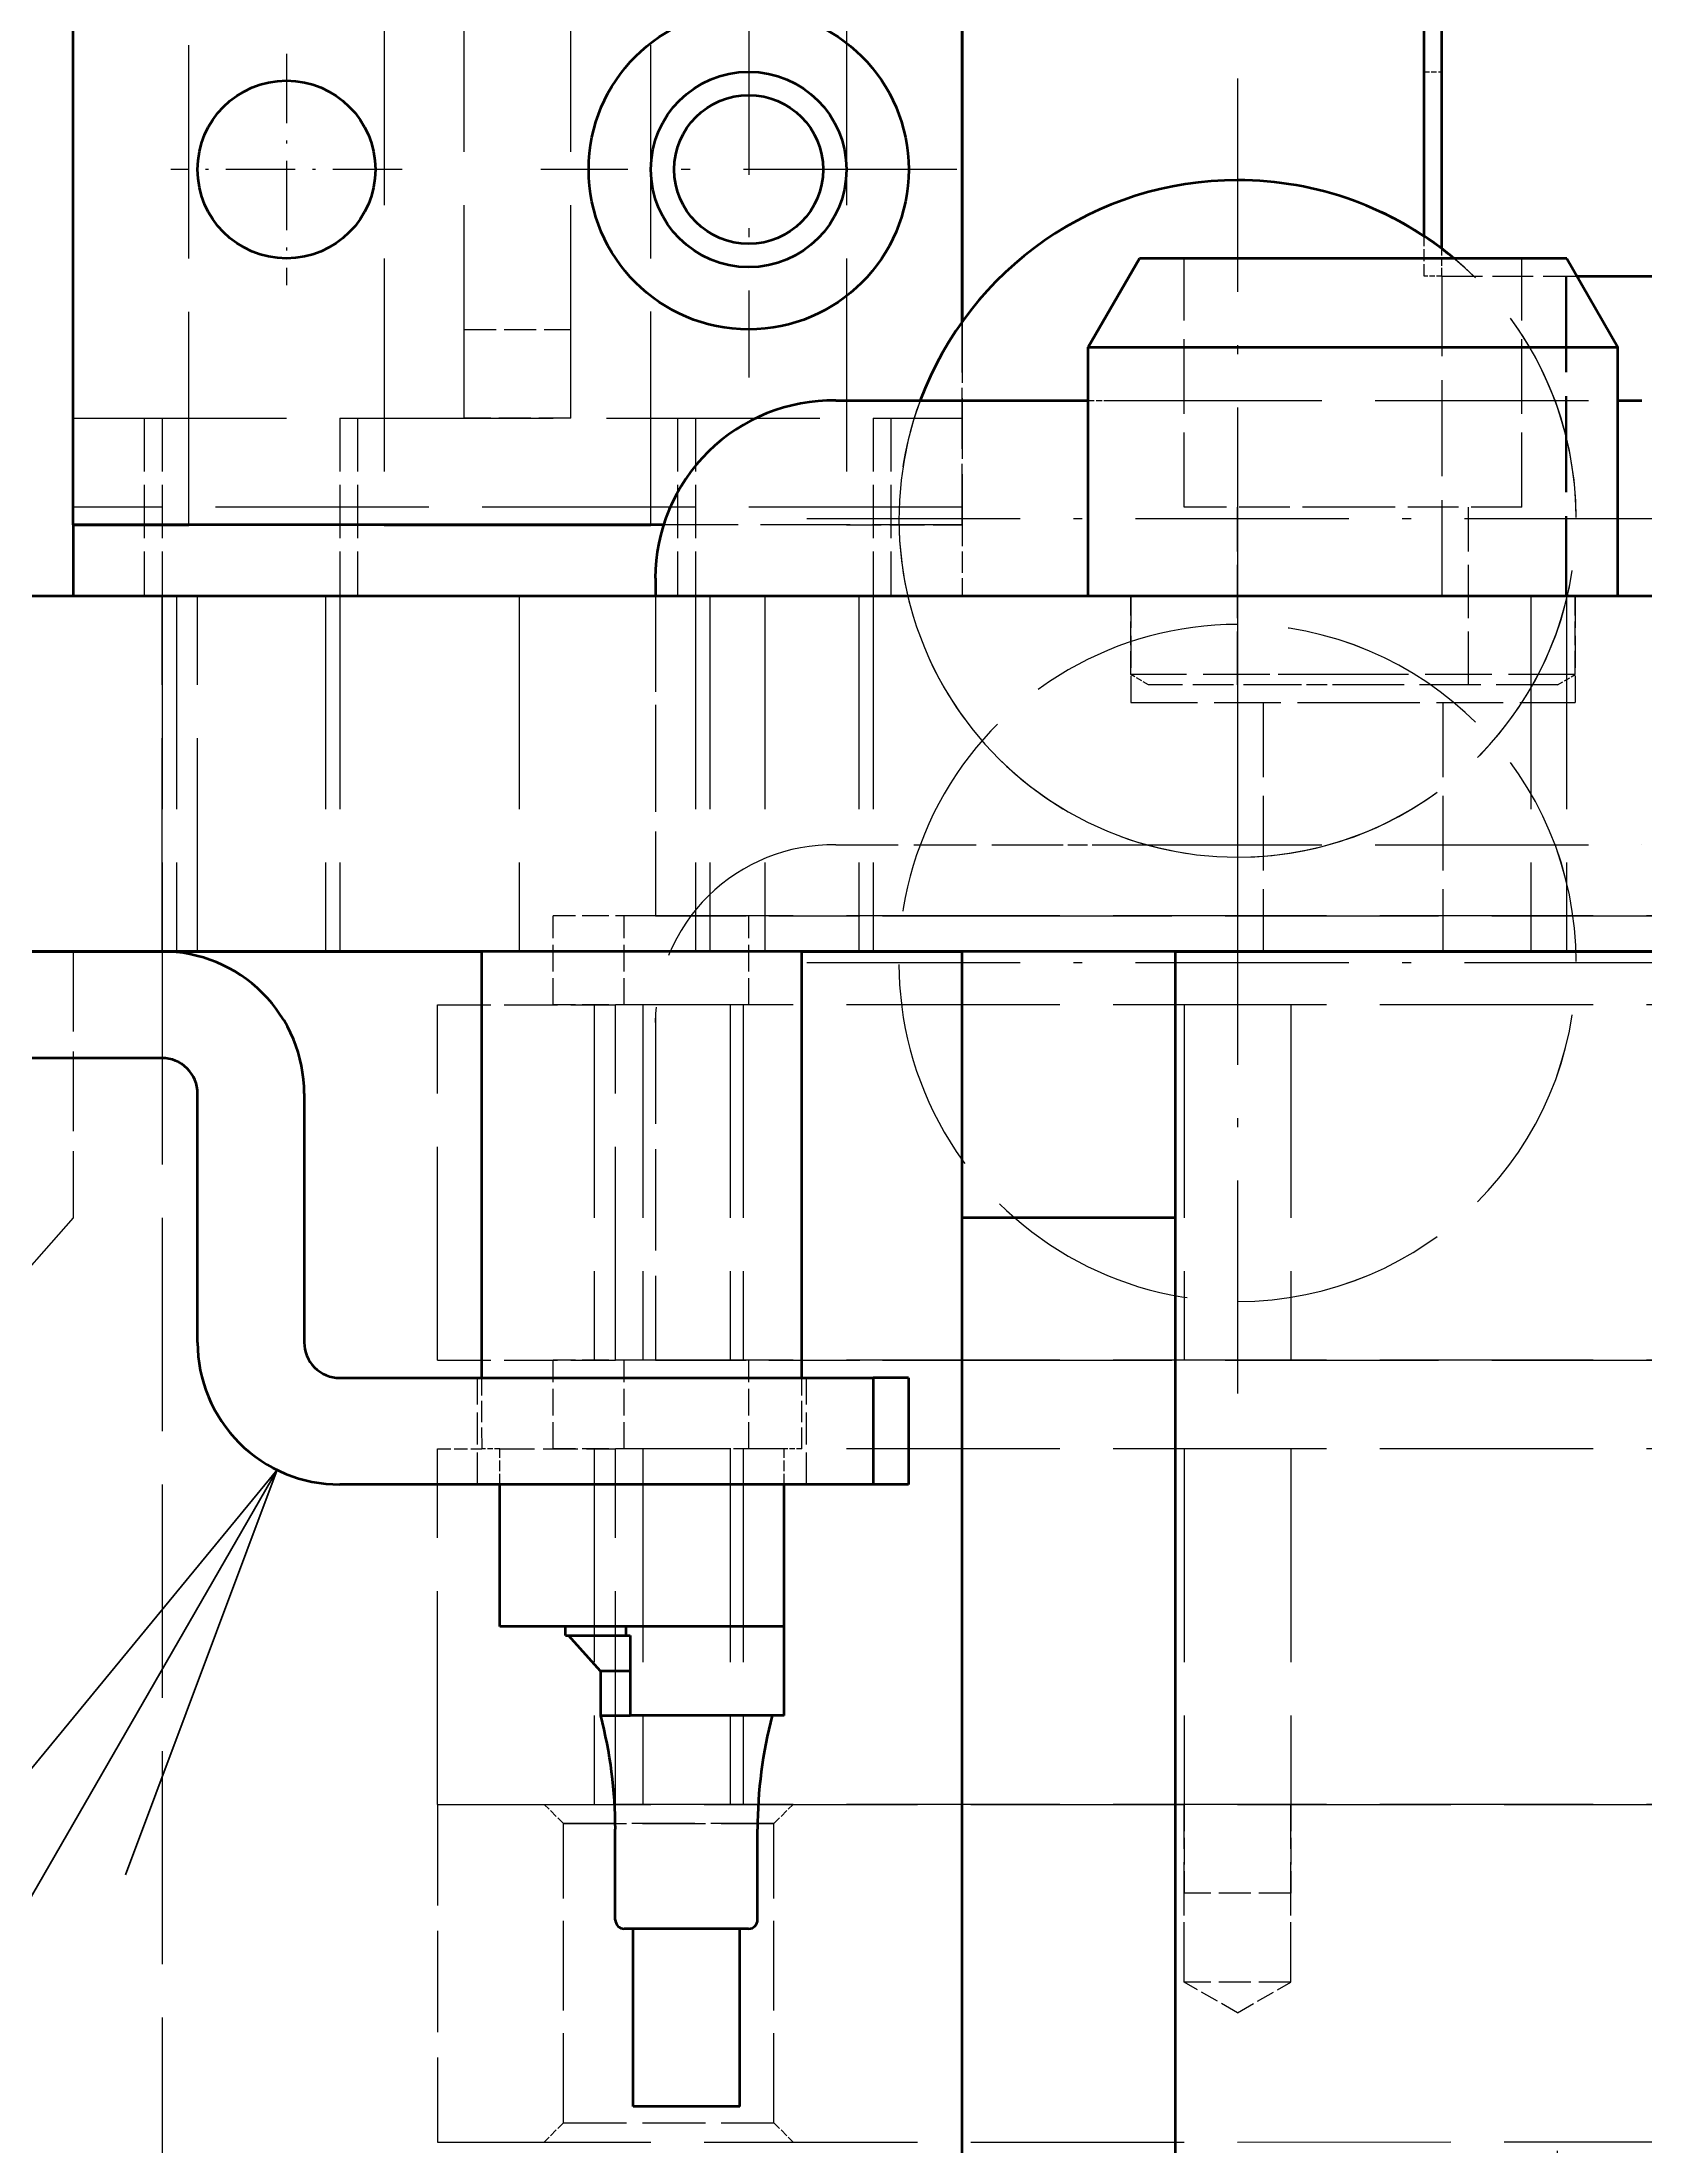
# Model space of a CAD drawing. Extents: x 0 to 18500, y -51 to 3802.
# Drawn here: x 1273.9 to 1363.9, y 1388.3 to 1506.5 of the extents above; entities that cross this region are included whole.
import ezdxf

# ---------------------------------------------------------------- set-up
doc = ezdxf.new("R2010")
doc.units = 0
doc.header["$MEASUREMENT"] = 0
for name, pattern in [('CENTER-HOKUTO', [23, 20, -1, 1, -1]), ('DASHDOT', [18.5, 12, -3, 0.5, -3]), ('DASHED', [15, 12, -3]), ('HIDDEN-HOKUTO', [3.8, 2.5, -1.3])]:
    doc.linetypes.add(name, pattern=pattern)
doc.layers.get('0').update_dxf_attribs({"linetype": 'CONTINUOUS'})
doc.layers.get('DEFPOINTS').update_dxf_attribs({"linetype": 'CONTINUOUS'})
for name, color, linetype in [('AM_7', 2, 'CENTER-HOKUTO'), ('AM_HID', 1, 'HIDDEN-HOKUTO'), ('WORD_DIM', 253, 'CONTINUOUS')]:
    doc.layers.add(name, color=color, linetype=linetype)
doc.styles.get("Standard").update_dxf_attribs({"font": 'romans.shx', "bigfont": 'bigfont.shx'})
doc.dimstyles.new('1-8', dxfattribs={"dimscale": 8, "dimtxt": 3.5, "dimasz": 3, "dimexe": 1, "dimexo": 0, "dimgap": 1, "dimtad": 3, "dimdsep": 46, "dimtxsty": 'Standard', "dimblk1": 'OPEN', "dimblk2": 'OPEN', "dimsah": 1, "dimcen": 0, "dimclrd": 256, "dimclre": 256, "dimclrt": 3, "dimadec": 0, "dimazin": 0, "dimtfac": 1, "dimtmove": 0, "dimatfit": 3, "dimldrblk": 'OPEN', "dimfxl": 0, "dimtolj": 1, "dimtzin": 0, "dimarcsym": 0})

# ---------------------------------------------------------------- blocks, each defined once
blk = doc.blocks.new('aa1')
for p, q in [((-0.4, 0.0667), (0, 0)), ((0, 0), (-1, 0)), ((-0.4, -0.0667), (0, 0))]:
    blk.add_line(p, q)
blk = doc.blocks.new('aa2')
blk.add_circle((0, 0), 1)
blk = doc.blocks.new('*D1571')
at = {"layer": 'DEFPOINTS', "color": 0, "linetype": 'Continuous'}
for p in [(1287.11, 1426.12), (984.96, 902.77), (984.96, 902.77)]:
    blk.add_point(p, dxfattribs=at)
at = {"layer": 'WORD_DIM', "linetype": 'Continuous', "lineweight": -2}
blk.add_line((1257.11, 1374.16), (1014.96, 954.74), dxfattribs=at)
at = {"layer": 'WORD_DIM', "linetype": 'Continuous', "lineweight": -2, "xscale": 60, "yscale": 60, "zscale": 60}
for name, p, rotation in [('aa1', (1287.11, 1426.12), 59.99999999999994), ('aa2', (984.96, 902.77), 240)]:
    blk.add_blockref(name, p, dxfattribs=dict(at, rotation=rotation))
at = {"layer": 'WORD_DIM', "color": 3, "linetype": 'Continuous', "insert": (1136.03, 1164.45), "char_height": 0.000008, "attachment_point": 5, "rotation": 60}
blk.add_mtext('\\A1;604.3', dxfattribs=at)
blk = doc.blocks.new('_OPEN')
at = {"color": 0}
for p, q in [((-1, 0.1667), (0, 0)), ((-1, -0.1667), (0, 0)), ((0, 0), (-1, 0))]:
    blk.add_line(p, q, dxfattribs=at)

msp = doc.modelspace()

# ---------------------------------------------------------------- linework, layer by layer
at = {"color": 7, "lineweight": 35}
for p, q in [((1351.62439, 1495.54882), (1351.62378, 1569.30321)), ((1352.62439, 1494.84105), (1352.62378, 1569.30321)), ((1352.62439, 1494.84105), (1352.62378, 1565.30321)), ((1325.62464, 1539.30358), (1325.625, 1490.72862)), ((1275.625, 1479.30321), (1275.62451, 1537.30321)), ((1325.625, 1490.73021), (1325.62451, 1537.30358)), ((1360.21472, 1493.30333), (1412.62537, 1493.3037)), ((1360.21472, 1493.30333), (1412.62439, 1493.3037)), ((1308.83545, 1479.30345), (1275.625, 1479.30321)), ((1205.62403, 1475.30321), (1420.62403, 1475.3037)), ((1420.62403, 1455.3037), (1195.62403, 1455.30315)), ((1260.62415, 1455.30333), (1280.62415, 1455.30333)), ((1298.62415, 1431.30345), (1298.62415, 1455.30345)), ((1316.62415, 1431.30345), (1316.62415, 1455.30345)), ((1337.62403, 1455.30345), (1401.62415, 1455.3037)), ((1280.62415, 1449.30333), (1260.62415, 1449.30333)), ((1325.62415, 1440.30345), (1325.62451, 1335.30345)), ((1337.62415, 1440.30351), (1337.62451, 1335.30345)), ((1290.62415, 1431.30339), (1320.62415, 1431.30345)), ((1320.62415, 1425.30345), (1290.62415, 1425.30339))]:
    msp.add_line(p, q, dxfattribs=at)
at = {"color": 7, "lineweight": 35, "ltscale": 0.144337}
msp.add_line((1335.61084, 1494.30345), (1332.72412, 1489.30345), dxfattribs=at)
at = {"color": 7, "lineweight": 35, "ltscale": 0.173761}
msp.add_line((1342.56128, 1494.30351), (1335.61084, 1494.30345), dxfattribs=at)
at = {"color": 7, "lineweight": 35, "ltscale": 0.126572}
msp.add_line((1347.62415, 1494.30351), (1342.56128, 1494.30351), dxfattribs=at)
at = {"color": 7, "lineweight": 35, "ltscale": 0.30033}
msp.add_line((1359.63733, 1494.30358), (1347.62415, 1494.30351), dxfattribs=at)
at = {"color": 7, "lineweight": 35, "ltscale": 0.144339}
msp.add_line((1359.63733, 1494.30358), (1362.52417, 1489.30358), dxfattribs=at)
at = {"color": 7, "lineweight": 35, "ltscale": 0.215512}
msp.add_line((1332.72412, 1489.30345), (1341.34461, 1489.30351), dxfattribs=at)
at = {"color": 7, "lineweight": 35, "ltscale": 0.35}
for p, q in [((1332.72412, 1475.30345), (1332.72412, 1489.30345)), ((1362.52417, 1475.30358), (1362.52417, 1489.30358)), ((1282.62415, 1433.30333), (1282.62415, 1447.30333)), ((1288.62415, 1447.30339), (1288.62415, 1433.30339))]:
    msp.add_line(p, q, dxfattribs=at)
at = {"color": 7, "lineweight": 35, "ltscale": 0.156989}
msp.add_line((1341.34461, 1489.30351), (1347.62415, 1489.30351), dxfattribs=at)
at = {"color": 7, "lineweight": 35, "ltscale": 0.372501}
msp.add_line((1347.62415, 1489.30351), (1362.52417, 1489.30358), dxfattribs=at)
at = {"color": 7, "lineweight": 35, "ltscale": 0.292343}
msp.add_line((1318.52368, 1486.30345), (1330.21741, 1486.30345), dxfattribs=at)
at = {"color": 7, "lineweight": 35, "ltscale": 0.062668}
msp.add_line((1330.21741, 1486.30345), (1332.72412, 1486.30345), dxfattribs=at)
at = {"color": 7, "lineweight": 35, "ltscale": 0.033734}
msp.add_line((1362.52417, 1486.30358), (1363.87354, 1486.30358), dxfattribs=at)
at = {"color": 7, "lineweight": 35, "ltscale": 0.1}
msp.add_line((1275.62513, 1479.30321), (1275.62513, 1475.30321), dxfattribs=at)
at = {"color": 7, "lineweight": 35, "ltscale": 0.1625}
msp.add_line((1275.62513, 1479.30321), (1282.12513, 1479.30321), dxfattribs=at)
at = {"color": 7, "lineweight": 35, "ltscale": 0.375}
for p, q in [((1293.12513, 1479.30333), (1308.12513, 1479.30345)), ((1325.62415, 1455.30345), (1325.62415, 1440.30345)), ((1337.62415, 1455.30351), (1337.62415, 1440.30351))]:
    msp.add_line(p, q, dxfattribs=at)
at = {"color": 7, "lineweight": 35, "ltscale": 0.024995}
msp.add_line((1308.37439, 1476.30339), (1308.37439, 1475.30358), dxfattribs=at)
at = {"color": 7, "lineweight": 35, "ltscale": 0.449017}
msp.add_line((1280.66346, 1455.30333), (1298.62415, 1455.30339), dxfattribs=at)
at = {"color": 7, "lineweight": 35, "ltscale": 0.45}
msp.add_line((1316.62415, 1455.30345), (1298.62415, 1455.30345), dxfattribs=at)
at = {"color": 7, "lineweight": 35, "ltscale": 0.224997}
msp.add_line((1316.62415, 1455.30345), (1325.62403, 1455.30345), dxfattribs=at)
at = {"color": 7, "lineweight": 35, "ltscale": 0.3}
for p, q in [((1337.62415, 1455.30351), (1325.62415, 1455.30345)), ((1337.62415, 1440.30351), (1325.62415, 1440.30345))]:
    msp.add_line(p, q, dxfattribs=at)
at = {"color": 7, "lineweight": 35, "ltscale": 0.05}
for p, q in [((1322.62415, 1431.30345), (1320.62415, 1431.30345)), ((1322.62415, 1425.30345), (1320.62415, 1425.30345))]:
    msp.add_line(p, q, dxfattribs=at)
at = {"color": 7, "lineweight": 35, "ltscale": 0.15}
for p, q in [((1320.62415, 1431.30345), (1320.62415, 1425.30345)), ((1322.62415, 1431.30345), (1322.62415, 1425.30345)), ((1313.12427, 1390.30345), (1307.12427, 1390.30345))]:
    msp.add_line(p, q, dxfattribs=at)
at = {"color": 7, "lineweight": 35, "ltscale": 0.2}
for p, q in [((1299.62427, 1417.30345), (1299.62427, 1425.30345)), ((1315.62427, 1417.30345), (1315.62427, 1425.30345))]:
    msp.add_line(p, q, dxfattribs=at)
at = {"color": 7, "lineweight": 35, "ltscale": 0.4}
msp.add_line((1315.62427, 1417.30345), (1299.62427, 1417.30345), dxfattribs=at)
at = {"color": 7, "lineweight": 35, "ltscale": 0.0125}
for p, q in [((1303.32422, 1416.80345), (1303.32422, 1417.30345)), ((1306.74085, 1416.80345), (1306.74085, 1417.30345))]:
    msp.add_line(p, q, dxfattribs=at)
at = {"color": 7, "lineweight": 35, "ltscale": 0.125}
msp.add_line((1315.62427, 1412.30345), (1315.62427, 1417.30345), dxfattribs=at)
at = {"color": 7, "lineweight": 35, "ltscale": 0.085416}
msp.add_line((1303.32422, 1416.80345), (1306.74085, 1416.80345), dxfattribs=at)
at = {"color": 7, "lineweight": 35, "ltscale": 0.067267}
msp.add_line((1305.2992, 1414.80345), (1303.49927, 1416.80345), dxfattribs=at)
at = {"color": 7, "lineweight": 35, "ltscale": 0.005334}
msp.add_line((1306.74085, 1416.80345), (1306.95423, 1416.80345), dxfattribs=at)
at = {"color": 7, "lineweight": 35, "ltscale": 0.1125}
msp.add_line((1306.95423, 1416.80345), (1306.95423, 1412.30345), dxfattribs=at)
at = {"color": 7, "lineweight": 35, "ltscale": 0.0625}
msp.add_line((1305.2992, 1414.80345), (1305.2992, 1412.30345), dxfattribs=at)
at = {"color": 7, "lineweight": 35, "ltscale": 0.041376}
for p, q in [((1306.95423, 1414.80345), (1305.2992, 1414.80345)), ((1305.2992, 1412.30345), (1306.95423, 1412.30345))]:
    msp.add_line(p, q, dxfattribs=at)
at = {"color": 7, "lineweight": 35, "ltscale": 0.216751}
msp.add_line((1315.62427, 1412.30345), (1306.95423, 1412.30345), dxfattribs=at)
at = {"color": 7, "lineweight": 35, "ltscale": 0.127499}
for p, q in [((1306.12427, 1400.80345), (1306.12427, 1405.90343)), ((1314.12427, 1400.80345), (1314.12427, 1405.90343))]:
    msp.add_line(p, q, dxfattribs=at)
at = {"color": 7, "lineweight": 35, "ltscale": 0.175}
msp.add_line((1313.62427, 1400.30345), (1306.62427, 1400.30345), dxfattribs=at)
at = {"color": 7, "lineweight": 35, "ltscale": 0.25}
for p, q in [((1307.12427, 1390.30345), (1307.12427, 1400.30345)), ((1313.12427, 1390.30345), (1313.12427, 1400.30345))]:
    msp.add_line(p, q, dxfattribs=at)
at = {"color": 7, "lineweight": 35}
for centre, radius in [((1313.62488, 1499.30351), 9), ((1313.62488, 1499.30351), 5.5), ((1287.62488, 1499.30333), 5), ((1313.62488, 1499.30351), 4.188)]:
    msp.add_circle(centre, radius, dxfattribs=at)
for centre, radius, start, end in [((1341.12427, 1479.65343), 19.04994, 89.9998932, 159.5687235), ((1341.12403, 1479.65257), 19.05094, 50.2681671, 89.9991692), ((1341.12415, 1479.65209), 19.05145, 50.2682901, 64.8291981), ((1318.37561, 1476.30254), 10.00149, 89.1520687, 179.9949917), ((1280.62415, 1447.30333), 8, 0.0001446, 90.0001459), ((1280.62415, 1447.30333), 2, 0.0001446, 90.0001459), ((1290.62415, 1433.30339), 8, 180.0001453, 270.0001478), ((1290.62415, 1433.30339), 2, 180.0001453, 270.0001478), ((1280.88758, 1405.90337), 25.23674, 0.0001446, 14.6907004), ((1339.36096, 1405.90355), 25.23674, 165.3095932, 180.0001453), ((1306.62427, 1400.80345), 0.5, 180.0001453, 270.0001478), ((1313.62427, 1400.80345), 0.5, 270.0001478, 0.0001446)]:
    msp.add_arc(centre, radius, start, end, dxfattribs=at)
at = {"layer": 'AM_7', "color": 2, "linetype": 'DASHDOT', "lineweight": 13}
for p, q in [((1313.62488, 1511.00353), (1313.62488, 1487.6035)), ((1341.12464, 1504.41844), (1341.12464, 1454.88841)), ((1325.32483, 1499.30351), (1301.92493, 1499.30351)), ((1365.88965, 1479.65343), (1316.35962, 1479.65343)), ((1341.12464, 1479.41844), (1341.12464, 1429.88841)), ((1365.88965, 1454.65343), (1316.35974, 1454.65343))]:
    msp.add_line(p, q, dxfattribs=at)
at = {"layer": 'AM_7', "color": 2, "linetype": 'DASHDOT', "lineweight": 13, "ltscale": 0.325}
for p, q in [((1287.62488, 1505.80333), (1287.62488, 1492.80333)), ((1294.12488, 1499.30333), (1281.12488, 1499.30333))]:
    msp.add_line(p, q, dxfattribs=at)
at = {"layer": 'AM_HID', "color": 1, "linetype": 'DASHED', "lineweight": 13}
for p, q in [((1275.62513, 1479.30321), (1275.62464, 1539.30321)), ((1297.62513, 1485.30339), (1297.62464, 1539.30339)), ((1303.62513, 1485.30345), (1303.62464, 1539.30345)), ((1282.12513, 1479.30321), (1282.12476, 1524.28789)), ((1293.12476, 1524.30333), (1293.12513, 1479.30333)), ((1308.12513, 1479.30345), (1308.12476, 1524.30345)), ((1319.12476, 1524.30358), (1319.12513, 1479.30358)), ((1333.85901, 1486.30345), (1362.52417, 1486.30358)), ((1275.62513, 1485.30321), (1325.62513, 1485.30358)), ((1325.62513, 1480.30364), (1275.62513, 1480.30321)), ((1275.62513, 1475.30321), (1325.62513, 1475.30358)), ((1280.62537, 1455.30321), (1280.62525, 1475.30321)), ((1280.62525, 1475.30321), (1280.62525, 1455.30321)), ((1281.43714, 1475.30321), (1281.43726, 1455.30321)), ((1282.62439, 1455.30333), (1282.62427, 1475.30333)), ((1289.81324, 1475.30321), (1289.81324, 1455.30321)), ((1290.62525, 1475.30321), (1290.62525, 1455.30321)), ((1300.70655, 1475.30345), (1300.70667, 1455.30345)), ((1310.62525, 1475.30333), (1310.62525, 1455.30333)), ((1311.43726, 1475.30333), (1311.43726, 1455.30333)), ((1314.54163, 1475.30345), (1314.54163, 1455.30345)), ((1319.81324, 1475.30333), (1319.81324, 1455.30333)), ((1320.62513, 1475.30333), (1320.62525, 1455.30333)), ((1357.62513, 1475.30345), (1357.62525, 1455.30345)), ((1357.62525, 1475.30339), (1357.62537, 1455.30339)), ((1359.62525, 1475.30345), (1359.62525, 1455.30345)), ((1362.52356, 1475.30333), (1401.62354, 1475.30364)), ((1333.85913, 1461.30345), (1363.87366, 1461.30358)), ((1376.12439, 1457.30358), (1307.62439, 1457.30339)), ((1325.42322, 1457.30345), (1373.87439, 1457.30358)), ((1280.62439, 1455.30333), (1280.62451, 1375.30333)), ((1296.12439, 1432.30333), (1296.12439, 1452.30333)), ((1304.9364, 1452.30339), (1304.9364, 1432.30339)), ((1304.93665, 1452.30333), (1304.93677, 1432.30333)), ((1304.93677, 1452.30333), (1304.93677, 1432.30333)), ((1304.93701, 1452.30333), (1304.93701, 1432.30333)), ((1376.12439, 1452.30358), (1306.12439, 1452.30339)), ((1306.12439, 1432.30339), (1306.12439, 1452.30339)), ((1306.12513, 1432.30333), (1306.125, 1452.30333)), ((1376.12439, 1452.30358), (1307.62439, 1452.30339)), ((1307.6659, 1452.30339), (1307.6659, 1432.30339)), ((1307.6659, 1452.30339), (1307.66602, 1432.30339)), ((1307.6659, 1452.30339), (1307.66602, 1432.30339)), ((1307.66602, 1452.30339), (1307.66614, 1432.30339)), ((1307.66602, 1452.30333), (1307.66614, 1432.30333)), ((1307.66614, 1452.30333), (1307.66614, 1432.30333)), ((1307.66614, 1452.30333), (1307.66626, 1432.30333)), ((1307.66626, 1452.30333), (1307.66626, 1432.30333)), ((1307.66626, 1452.30333), (1307.66626, 1432.30333)), ((1307.66638, 1452.30333), (1307.66638, 1432.30333)), ((1307.66638, 1452.30333), (1307.66638, 1432.30333)), ((1307.66638, 1452.30333), (1307.66651, 1432.30333)), ((1307.66651, 1452.30333), (1307.66663, 1432.30333)), ((1307.66651, 1452.30333), (1307.66651, 1432.30333)), ((1312.58289, 1452.30345), (1312.58289, 1432.30345)), ((1312.58289, 1452.30339), (1312.58301, 1432.30339)), ((1312.58301, 1452.30339), (1312.58301, 1432.30339)), ((1312.58301, 1452.30339), (1312.58313, 1432.30339)), ((1312.58301, 1452.30339), (1312.58313, 1432.30339)), ((1312.58313, 1452.30339), (1312.58313, 1432.30339)), ((1312.58313, 1452.30333), (1312.58325, 1432.30333)), ((1312.58325, 1452.30333), (1312.58325, 1432.30333)), ((1312.58325, 1452.30333), (1312.58325, 1432.30333)), ((1312.58338, 1452.30333), (1312.58338, 1432.30333)), ((1312.58338, 1452.30333), (1312.58338, 1432.30333)), ((1312.58338, 1452.30333), (1312.5835, 1432.30333)), ((1312.5835, 1452.30333), (1312.58362, 1432.30333)), ((1312.5835, 1452.30333), (1312.5835, 1432.30333)), ((1313.31238, 1452.30345), (1313.3125, 1432.30345)), ((1313.31263, 1452.30333), (1313.31275, 1432.30333)), ((1313.31275, 1452.30333), (1313.31275, 1432.30333)), ((1313.31299, 1452.30333), (1313.31299, 1432.30333)), ((1338.12451, 1452.30345), (1338.12451, 1432.30345)), ((1338.12464, 1452.30345), (1338.12464, 1432.30345)), ((1338.12476, 1452.30345), (1338.12488, 1432.30345)), ((1338.12488, 1452.30339), (1338.125, 1432.30339)), ((1344.12451, 1452.30345), (1344.12451, 1432.30345)), ((1344.12464, 1452.30345), (1344.12464, 1432.30345)), ((1344.12476, 1452.30345), (1344.12488, 1432.30345)), ((1344.12488, 1452.30345), (1344.125, 1432.30345)), ((1275.62464, 1440.30333), (1200.62476, 1355.30309)), ((1376.12439, 1432.30358), (1306.12439, 1432.30339)), ((1376.12439, 1432.30358), (1307.62439, 1432.30339)), ((1325.42322, 1432.30345), (1373.87439, 1432.30358)), ((1296.12451, 1407.30333), (1296.12439, 1427.30333)), ((1304.93653, 1427.30339), (1304.93653, 1407.30339)), ((1304.93677, 1427.30333), (1304.93677, 1407.30333)), ((1304.93677, 1427.30333), (1304.93689, 1407.30333)), ((1304.93701, 1427.30333), (1304.93714, 1407.30333)), ((1306.12451, 1407.30339), (1306.12439, 1427.30339)), ((1306.12513, 1407.30333), (1306.12513, 1427.30333)), ((1307.6659, 1427.30339), (1307.66602, 1407.30339)), ((1307.66602, 1427.30339), (1307.66602, 1407.30339)), ((1307.66602, 1427.30339), (1307.66602, 1407.30339)), ((1307.66614, 1427.30339), (1307.66614, 1407.30339)), ((1307.66614, 1427.30333), (1307.66614, 1407.30333)), ((1307.66614, 1427.30333), (1307.66626, 1407.30333)), ((1307.66626, 1427.30333), (1307.66626, 1407.30333)), ((1307.66626, 1427.30333), (1307.66638, 1407.30333)), ((1307.66638, 1427.30333), (1307.66638, 1407.30333)), ((1307.66638, 1427.30333), (1307.66638, 1407.30333)), ((1307.66638, 1427.30333), (1307.66651, 1407.30333)), ((1307.66651, 1427.30333), (1307.66663, 1407.30333)), ((1307.66651, 1427.30333), (1307.66651, 1407.30333)), ((1307.66663, 1427.30333), (1307.66663, 1407.30333)), ((1312.58289, 1427.30345), (1312.58301, 1407.30345)), ((1312.58301, 1427.30339), (1312.58301, 1407.30339)), ((1312.58301, 1427.30339), (1312.58313, 1407.30339)), ((1312.58313, 1427.30339), (1312.58313, 1407.30339)), ((1312.58313, 1427.30339), (1312.58313, 1407.30339)), ((1312.58325, 1427.30339), (1312.58325, 1407.30339)), ((1312.58325, 1427.30333), (1312.58325, 1407.30333)), ((1312.58325, 1427.30333), (1312.58338, 1407.30333)), ((1312.58338, 1427.30333), (1312.58338, 1407.30333)), ((1312.58338, 1427.30333), (1312.5835, 1407.30333)), ((1312.58338, 1427.30333), (1312.5835, 1407.30333)), ((1312.5835, 1427.30333), (1312.58362, 1407.30333)), ((1312.5835, 1427.30333), (1312.5835, 1407.30333)), ((1312.58362, 1427.30333), (1312.58362, 1407.30333)), ((1313.3125, 1427.30345), (1313.3125, 1407.30345)), ((1313.31275, 1427.30333), (1313.31275, 1407.30333)), ((1313.31275, 1427.30333), (1313.31287, 1407.30333)), ((1313.31299, 1427.30333), (1313.31311, 1407.30333)), ((1376.12439, 1427.30358), (1316.62415, 1427.30345)), ((1376.12439, 1427.30358), (1316.62415, 1427.30345)), ((1338.12451, 1427.30345), (1338.12464, 1407.30345)), ((1338.12464, 1427.30345), (1338.12476, 1407.30345)), ((1338.12488, 1427.30345), (1338.12488, 1407.30345)), ((1338.125, 1427.30339), (1338.125, 1407.30339)), ((1344.12451, 1427.30345), (1344.12464, 1407.30345)), ((1344.12464, 1427.30345), (1344.12476, 1407.30345)), ((1344.12488, 1427.30345), (1344.12488, 1407.30345)), ((1344.125, 1427.30345), (1344.125, 1407.30345)), ((1296.12451, 1407.30333), (1386.12451, 1407.30358)), ((1376.12451, 1407.30358), (1306.12451, 1407.30339)), ((1296.12451, 1388.30333), (1386.12451, 1388.30358)), ((1359.12488, 1255.80358), (1359.12464, 1388.30351))]:
    msp.add_line(p, q, dxfattribs=at)
at = {"layer": 'AM_HID', "color": 1, "linetype": 'DASHED', "lineweight": 13, "ltscale": 0.025}
for p, q in [((1351.62439, 1504.80321), (1352.62439, 1504.80321)), ((1351.62451, 1504.80321), (1352.62451, 1504.80321)), ((1352.62439, 1493.30321), (1351.62439, 1493.30321)), ((1299.62427, 1427.30345), (1298.62427, 1427.30345))]:
    msp.add_line(p, q, dxfattribs=at)
at = {"layer": 'AM_HID', "color": 1, "linetype": 'DASHED', "lineweight": 13, "ltscale": 0.05614}
msp.add_line((1351.62439, 1493.30321), (1351.62439, 1495.54882), dxfattribs=at)
at = {"layer": 'AM_HID', "color": 1, "linetype": 'DASHED', "lineweight": 13, "ltscale": 0.35}
for p, q in [((1338.12415, 1480.30351), (1338.12415, 1494.30351)), ((1357.12415, 1480.30358), (1357.12415, 1494.30358)), ((1342.57117, 1469.30351), (1342.57117, 1455.30351)), ((1352.67713, 1469.30358), (1352.67725, 1455.30358))]:
    msp.add_line(p, q, dxfattribs=at)
at = {"layer": 'AM_HID', "color": 1, "linetype": 'DASHED', "lineweight": 13, "ltscale": 0.038446}
msp.add_line((1352.62439, 1493.30321), (1352.62439, 1494.84105), dxfattribs=at)
msp.add_line((1352.62439, 1493.30321), (1352.62439, 1494.84105), dxfattribs=at)
at = {"layer": 'AM_HID', "color": 1, "linetype": 'DASHED', "lineweight": 13, "ltscale": 0.189758}
msp.add_line((1352.62439, 1493.30321), (1360.21472, 1493.30333), dxfattribs=at)
at = {"layer": 'AM_HID', "color": 1, "linetype": 'DASHED', "lineweight": 13, "ltscale": 0.189734}
msp.add_line((1352.62537, 1493.30321), (1360.21472, 1493.30333), dxfattribs=at)
at = {"layer": 'AM_HID', "color": 1, "linetype": 'DASHED', "lineweight": 13, "ltscale": 0.45}
for p, q in [((1352.62549, 1475.30321), (1352.62537, 1493.30321)), ((1359.57239, 1493.30327), (1359.57251, 1475.30327)), ((1359.57251, 1493.30327), (1359.57263, 1475.30327)), ((1359.62549, 1493.30327), (1359.62561, 1475.30327))]:
    msp.add_line(p, q, dxfattribs=at)
at = {"layer": 'AM_HID', "color": 1, "linetype": 'DASHED', "lineweight": 13, "ltscale": 0.15}
for p, q in [((1297.62513, 1490.30339), (1303.62513, 1490.30345)), ((1303.62513, 1485.30345), (1297.62513, 1485.30339)), ((1335.12415, 1475.30345), (1335.12415, 1469.30345)), ((1360.12415, 1475.30358), (1360.12415, 1469.30358)), ((1298.37427, 1425.30339), (1298.37415, 1431.30339)), ((1316.87427, 1425.30345), (1316.87415, 1431.30345)), ((1320.62427, 1431.30345), (1320.62427, 1425.30345)), ((1344.12476, 1402.30345), (1338.12476, 1402.30345)), ((1344.12476, 1402.30345), (1338.12476, 1402.30345)), ((1344.12464, 1397.30345), (1338.12464, 1397.30345)), ((1344.12464, 1397.30345), (1338.12464, 1397.30345)), ((1344.12476, 1397.30345), (1338.12476, 1397.30345)), ((1344.12476, 1397.30345), (1338.12476, 1397.30345)), ((1344.12488, 1397.30345), (1338.12488, 1397.30345)), ((1344.12488, 1397.30345), (1338.12488, 1397.30345)), ((1344.12513, 1397.30345), (1338.12513, 1397.30339)), ((1344.12513, 1397.30345), (1338.12513, 1397.30339))]:
    msp.add_line(p, q, dxfattribs=at)
at = {"layer": 'AM_HID', "color": 1, "linetype": 'DASHED', "lineweight": 13, "ltscale": 0.285666}
msp.add_line((1325.625, 1479.30358), (1325.625, 1490.73021), dxfattribs=at)
at = {"layer": 'AM_HID', "color": 1, "linetype": 'DASHED', "lineweight": 13, "ltscale": 0.285626}
msp.add_line((1325.625, 1490.72862), (1325.62513, 1479.30358), dxfattribs=at)
at = {"layer": 'AM_HID', "color": 1, "linetype": 'DASHED', "lineweight": 13, "ltscale": 0.372501}
for p, q in [((1332.72412, 1489.30345), (1347.62415, 1489.30351)), ((1347.62415, 1489.30351), (1362.52417, 1489.30358)), ((1347.62415, 1475.30351), (1332.72412, 1475.30345)), ((1362.52417, 1475.30358), (1347.62415, 1475.30351))]:
    msp.add_line(p, q, dxfattribs=at)
at = {"layer": 'AM_HID', "color": 1, "linetype": 'DASHED', "lineweight": 13, "ltscale": 0.028372}
msp.add_line((1332.72412, 1486.30345), (1333.85901, 1486.30345), dxfattribs=at)
at = {"layer": 'AM_HID', "color": 1, "linetype": 'DASHED', "lineweight": 13, "ltscale": 0.25}
for p, q in [((1279.62513, 1485.30321), (1279.62513, 1475.30321)), ((1280.62513, 1485.30321), (1280.62525, 1475.30321)), ((1290.62513, 1485.30333), (1290.62525, 1475.30333)), ((1291.62513, 1485.30333), (1291.62513, 1475.30333)), ((1309.62513, 1485.30345), (1309.62525, 1475.30345)), ((1310.62513, 1485.30345), (1310.62513, 1475.30345)), ((1320.62513, 1485.30358), (1320.62513, 1475.30358)), ((1321.62513, 1485.30358), (1321.62525, 1475.30358)), ((1341.12415, 1470.30351), (1341.12415, 1480.30351)), ((1354.12415, 1470.30358), (1354.12415, 1480.30358)), ((1296.12439, 1452.30333), (1306.12439, 1452.30339)), ((1296.12439, 1432.30333), (1306.12439, 1432.30339)), ((1296.12451, 1407.30333), (1306.12451, 1407.30339)), ((1338.12464, 1397.30345), (1338.12464, 1407.30345)), ((1338.12488, 1397.30345), (1338.12488, 1407.30345)), ((1344.12464, 1397.30345), (1344.12464, 1407.30345)), ((1344.12488, 1397.30345), (1344.12488, 1407.30345))]:
    msp.add_line(p, q, dxfattribs=at)
at = {"layer": 'AM_HID', "color": 1, "linetype": 'DASHED', "lineweight": 13, "ltscale": 0.2375}
for p, q in [((1347.62415, 1480.30351), (1338.12415, 1480.30351)), ((1357.12415, 1480.30358), (1347.62415, 1480.30351))]:
    msp.add_line(p, q, dxfattribs=at)
at = {"layer": 'AM_HID', "color": 1, "linetype": 'DASHED', "lineweight": 13, "ltscale": 0.419739}
msp.add_line((1325.625, 1479.30358), (1308.83545, 1479.30345), dxfattribs=at)
at = {"layer": 'AM_HID', "color": 1, "linetype": 'DASHED', "lineweight": 13, "ltscale": 0.1625}
msp.add_line((1319.12513, 1479.30358), (1325.62513, 1479.30358), dxfattribs=at)
at = {"layer": 'AM_HID', "color": 1, "linetype": 'DASHED', "lineweight": 13, "ltscale": 0.1}
for p, q in [((1325.62513, 1479.30358), (1325.62513, 1475.30358)), ((1298.62427, 1427.30345), (1298.62415, 1431.30345)), ((1316.62427, 1427.30345), (1316.62415, 1431.30345))]:
    msp.add_line(p, q, dxfattribs=at)
at = {"layer": 'AM_HID', "color": 1, "linetype": 'DASHED', "lineweight": 13, "ltscale": 0.475}
for p, q in [((1308.37439, 1476.30339), (1308.37451, 1457.30339)), ((1308.37451, 1476.30333), (1308.37464, 1457.30333)), ((1308.37464, 1476.30333), (1308.37464, 1457.30333)), ((1308.37476, 1476.30333), (1308.37476, 1457.30333)), ((1308.37488, 1476.30333), (1308.37488, 1457.30333)), ((1308.37488, 1476.30333), (1308.375, 1457.30333)), ((1308.37439, 1451.30339), (1308.37439, 1432.30339)), ((1308.37451, 1451.30339), (1308.37451, 1432.30339)), ((1308.37464, 1451.30333), (1308.37476, 1432.30333)), ((1308.37464, 1451.30333), (1308.37464, 1432.30333)), ((1308.37476, 1451.30333), (1308.37488, 1432.30333)), ((1308.37488, 1451.30333), (1308.375, 1432.30333)), ((1308.375, 1451.30333), (1308.375, 1432.30333)), ((1296.12451, 1407.30333), (1296.12451, 1388.30333))]:
    msp.add_line(p, q, dxfattribs=at)
at = {"layer": 'AM_HID', "color": 1, "linetype": 'DASHED', "lineweight": 13, "ltscale": 0.450005}
msp.add_line((1308.37439, 1475.30358), (1308.37439, 1457.30339), dxfattribs=at)
at = {"layer": 'AM_HID', "color": 1, "linetype": 'DASHED', "lineweight": 13, "ltscale": 0.110565}
msp.add_line((1335.12415, 1470.88085), (1335.12415, 1475.30345), dxfattribs=at)
at = {"layer": 'AM_HID', "color": 1, "linetype": 'DASHED', "lineweight": 13, "ltscale": 0.110567}
msp.add_line((1360.12415, 1470.88091), (1360.12415, 1475.30358), dxfattribs=at)
at = {"layer": 'AM_HID', "color": 1, "linetype": 'DASHED', "lineweight": 13, "ltscale": 0.3125}
for p, q in [((1347.62415, 1470.88085), (1335.12415, 1470.88085)), ((1360.12415, 1470.88091), (1347.62415, 1470.88085)), ((1335.12415, 1469.30345), (1347.62415, 1469.30351)), ((1347.62415, 1469.30351), (1360.12415, 1469.30358))]:
    msp.add_line(p, q, dxfattribs=at)
at = {"layer": 'AM_HID', "color": 1, "linetype": 'DASHED', "lineweight": 13, "ltscale": 0.028868}
msp.add_line((1336.12415, 1470.30345), (1335.12415, 1470.88085), dxfattribs=at)
at = {"layer": 'AM_HID', "color": 1, "linetype": 'DASHED', "lineweight": 13, "ltscale": 0.190558}
msp.add_line((1343.74646, 1470.30351), (1336.12415, 1470.30345), dxfattribs=at)
at = {"layer": 'AM_HID', "color": 1, "linetype": 'DASHED', "lineweight": 13, "ltscale": 0.105374}
msp.add_line((1347.62415, 1470.88085), (1343.40918, 1470.88085), dxfattribs=at)
at = {"layer": 'AM_HID', "color": 1, "linetype": 'DASHED', "lineweight": 13, "ltscale": 0.096942}
msp.add_line((1347.62415, 1470.30351), (1343.74646, 1470.30351), dxfattribs=at)
at = {"layer": 'AM_HID', "color": 1, "linetype": 'DASHED', "lineweight": 13, "ltscale": 0.2875}
msp.add_line((1359.12415, 1470.30358), (1347.62415, 1470.30351), dxfattribs=at)
at = {"layer": 'AM_HID', "color": 1, "linetype": 'DASHED', "lineweight": 13, "ltscale": 0.028867}
msp.add_line((1359.12415, 1470.30358), (1360.12415, 1470.88091), dxfattribs=at)
at = {"layer": 'AM_HID', "color": 1, "linetype": 'DASHED', "lineweight": 13, "ltscale": 0.29234}
msp.add_line((1318.52381, 1461.30345), (1330.21741, 1461.30345), dxfattribs=at)
at = {"layer": 'AM_HID', "color": 1, "linetype": 'DASHED', "lineweight": 13, "ltscale": 0.091043}
msp.add_line((1330.21741, 1461.30345), (1333.85913, 1461.30345), dxfattribs=at)
at = {"layer": 'AM_HID', "color": 1, "linetype": 'DASHED', "lineweight": 13, "ltscale": 0.125}
for p, q in [((1302.62439, 1452.30339), (1302.62439, 1457.30339)), ((1307.62439, 1457.30339), (1302.62439, 1457.30339)), ((1306.62451, 1452.30339), (1306.62439, 1457.30339)), ((1306.62439, 1452.30339), (1306.62439, 1457.30339)), ((1306.62439, 1452.30339), (1306.62439, 1457.30339)), ((1306.62451, 1452.30339), (1306.62451, 1457.30339)), ((1306.62451, 1452.30333), (1306.62451, 1457.30333)), ((1306.62464, 1452.30333), (1306.62464, 1457.30333)), ((1306.62464, 1452.30333), (1306.62464, 1457.30333)), ((1306.62476, 1452.30333), (1306.62476, 1457.30333)), ((1306.62476, 1452.30333), (1306.62476, 1457.30333)), ((1306.62488, 1452.30333), (1306.62488, 1457.30333)), ((1306.62488, 1452.30333), (1306.62488, 1457.30333)), ((1306.62488, 1452.30333), (1306.62488, 1457.30333)), ((1306.625, 1452.30333), (1306.62488, 1457.30333)), ((1306.625, 1452.30333), (1306.625, 1457.30333)), ((1313.62439, 1452.30345), (1313.62439, 1457.30345)), ((1313.62439, 1452.30345), (1313.62439, 1457.30345)), ((1313.62451, 1452.30339), (1313.62439, 1457.30339)), ((1313.62451, 1452.30339), (1313.62451, 1457.30339)), ((1313.62451, 1452.30339), (1313.62451, 1457.30339)), ((1313.62464, 1452.30339), (1313.62464, 1457.30339)), ((1313.62464, 1452.30339), (1313.62464, 1457.30339)), ((1313.62476, 1452.30333), (1313.62476, 1457.30333)), ((1313.62476, 1452.30333), (1313.62476, 1457.30333)), ((1313.62488, 1452.30333), (1313.62488, 1457.30333)), ((1313.62488, 1452.30333), (1313.62488, 1457.30333)), ((1313.62488, 1452.30333), (1313.62488, 1457.30333)), ((1313.625, 1452.30333), (1313.62488, 1457.30333)), ((1313.625, 1452.30333), (1313.625, 1457.30333)), ((1307.62439, 1452.30339), (1302.62439, 1452.30339)), ((1302.62439, 1427.30339), (1302.62439, 1432.30339)), ((1307.62439, 1432.30339), (1302.62439, 1432.30339)), ((1306.62439, 1427.30339), (1306.62439, 1432.30339)), ((1306.62451, 1427.30339), (1306.62451, 1432.30339)), ((1306.62451, 1427.30339), (1306.62451, 1432.30339)), ((1306.62464, 1427.30339), (1306.62464, 1432.30339)), ((1306.62464, 1427.30333), (1306.62464, 1432.30333)), ((1306.62464, 1427.30333), (1306.62464, 1432.30333)), ((1306.62476, 1427.30333), (1306.62476, 1432.30333)), ((1306.62476, 1427.30333), (1306.62476, 1432.30333)), ((1306.62488, 1427.30333), (1306.62476, 1432.30333)), ((1306.62488, 1427.30333), (1306.62488, 1432.30333)), ((1306.62488, 1427.30333), (1306.62488, 1432.30333)), ((1306.625, 1427.30333), (1306.625, 1432.30333)), ((1306.625, 1427.30333), (1306.625, 1432.30333)), ((1306.62513, 1427.30333), (1306.62513, 1432.30333)), ((1313.62439, 1427.30345), (1313.62439, 1432.30345)), ((1313.62451, 1427.30345), (1313.62451, 1432.30345)), ((1313.62451, 1427.30339), (1313.62451, 1432.30339)), ((1313.62464, 1427.30339), (1313.62464, 1432.30339)), ((1313.62464, 1427.30339), (1313.62464, 1432.30339)), ((1313.62464, 1427.30339), (1313.62464, 1432.30339)), ((1313.62476, 1427.30339), (1313.62476, 1432.30339)), ((1313.62476, 1427.30333), (1313.62476, 1432.30333)), ((1313.62488, 1427.30333), (1313.62476, 1432.30333)), ((1313.62488, 1427.30333), (1313.62488, 1432.30333)), ((1313.62488, 1427.30333), (1313.62488, 1432.30333)), ((1313.625, 1427.30333), (1313.625, 1432.30333)), ((1313.625, 1427.30333), (1313.625, 1432.30333)), ((1313.62513, 1427.30333), (1313.62513, 1432.30333)), ((1307.62439, 1427.30339), (1302.62439, 1427.30339)), ((1338.12476, 1407.30345), (1338.12476, 1402.30345)), ((1344.12476, 1407.30345), (1344.12476, 1402.30345)), ((1338.12476, 1397.30345), (1338.12476, 1402.30345)), ((1338.12513, 1397.30339), (1338.125, 1402.30339)), ((1344.12476, 1397.30345), (1344.12476, 1402.30345)), ((1344.12513, 1397.30345), (1344.125, 1402.30345))]:
    msp.add_line(p, q, dxfattribs=at)
at = {"layer": 'AM_HID', "color": 1, "linetype": 'DASHED', "lineweight": 13, "ltscale": 0.426221}
for p, q in [((1308.37439, 1457.30339), (1325.42322, 1457.30345)), ((1308.37439, 1432.30339), (1325.42322, 1432.30345))]:
    msp.add_line(p, q, dxfattribs=at)
at = {"layer": 'AM_HID', "color": 1, "linetype": 'DASHED', "lineweight": 13, "ltscale": 0.375}
msp.add_line((1275.62451, 1455.30333), (1275.62464, 1440.30333), dxfattribs=at)
at = {"layer": 'AM_HID', "color": 1, "linetype": 'DASHED', "lineweight": 13, "ltscale": 0.000982666}
msp.add_line((1280.62415, 1455.30333), (1280.66346, 1455.30333), dxfattribs=at)
at = {"layer": 'AM_HID', "color": 1, "linetype": 'DASHED', "lineweight": 13, "ltscale": 0.3}
for p, q in [((1325.62403, 1455.30345), (1337.62403, 1455.30345)), ((1337.62537, 1440.30333), (1325.62537, 1440.30333))]:
    msp.add_line(p, q, dxfattribs=at)
at = {"layer": 'AM_HID', "color": 1, "linetype": 'DASHED', "lineweight": 13, "ltscale": 0.062494}
msp.add_line((1296.12439, 1427.30333), (1298.62415, 1427.30339), dxfattribs=at)
at = {"layer": 'AM_HID', "color": 1, "linetype": 'DASHED', "lineweight": 13, "ltscale": 0.162506}
msp.add_line((1299.62415, 1427.30339), (1306.12439, 1427.30339), dxfattribs=at)
at = {"layer": 'AM_HID', "color": 1, "linetype": 'DASHED', "lineweight": 13, "ltscale": 0.05}
for p, q in [((1299.62427, 1425.30345), (1299.62427, 1427.30345)), ((1315.62427, 1425.30345), (1315.62415, 1427.30345))]:
    msp.add_line(p, q, dxfattribs=at)
at = {"layer": 'AM_HID', "color": 1, "linetype": 'DASHED', "lineweight": 13, "ltscale": 0.237494}
msp.add_line((1315.62415, 1427.30345), (1306.12439, 1427.30339), dxfattribs=at)
at = {"layer": 'AM_HID', "color": 1, "linetype": 'DASHED', "lineweight": 13, "ltscale": 0.199994}
msp.add_line((1315.62415, 1427.30345), (1307.62439, 1427.30339), dxfattribs=at)
at = {"layer": 'AM_HID', "color": 1, "linetype": 'DASHED', "lineweight": 13, "ltscale": 0.025003}
msp.add_line((1316.62427, 1427.30345), (1315.62415, 1427.30345), dxfattribs=at)
at = {"layer": 'AM_HID', "color": 1, "linetype": 'DASHED', "lineweight": 13, "ltscale": 0.0125}
msp.add_line((1306.74097, 1416.80345), (1306.74097, 1417.30345), dxfattribs=at)
at = {"layer": 'AM_HID', "color": 1, "linetype": 'DASHED', "lineweight": 13, "ltscale": 0.081036}
msp.add_line((1306.74073, 1416.80345), (1303.49927, 1416.80345), dxfattribs=at)
at = {"layer": 'AM_HID', "color": 1, "linetype": 'DASHED', "lineweight": 13, "ltscale": 0.041376}
for p, q in [((1306.95423, 1414.80345), (1305.2992, 1414.80345)), ((1305.2992, 1412.30345), (1306.95423, 1412.30345))]:
    msp.add_line(p, q, dxfattribs=at)
at = {"layer": 'AM_HID', "color": 1, "linetype": 'DASHED', "lineweight": 13, "ltscale": 0.038273}
for p, q in [((1303.20703, 1406.22087), (1302.12451, 1407.30339)), ((1303.20728, 1406.22081), (1302.12476, 1407.30333)), ((1303.2074, 1406.22081), (1302.12488, 1407.30333)), ((1303.20764, 1406.22081), (1302.12513, 1407.30333)), ((1315.042, 1406.22093), (1316.12451, 1407.30345)), ((1315.04224, 1406.22087), (1316.12476, 1407.30339)), ((1315.04261, 1406.22081), (1316.12513, 1407.30333)), ((1303.2074, 1389.38585), (1302.12488, 1388.30333)), ((1303.20764, 1389.38585), (1302.12513, 1388.30333)), ((1315.04236, 1389.38585), (1316.12488, 1388.30333)), ((1315.04261, 1389.38585), (1316.12513, 1388.30333))]:
    msp.add_line(p, q, dxfattribs=at)
at = {"layer": 'AM_HID', "color": 1, "linetype": 'DASHED', "lineweight": 13, "ltscale": 0.038272}
for p, q in [((1315.04236, 1406.22087), (1316.12488, 1407.30333)), ((1315.04212, 1389.38591), (1316.12464, 1388.30345)), ((1315.04236, 1389.38585), (1316.12488, 1388.30339))]:
    msp.add_line(p, q, dxfattribs=at)
at = {"layer": 'AM_HID', "color": 1, "linetype": 'DASHED', "lineweight": 13, "ltscale": 0.295874}
for p, q in [((1315.042, 1406.22093), (1303.20703, 1406.22087)), ((1303.20703, 1406.22087), (1315.042, 1406.22093)), ((1315.04224, 1406.22087), (1303.20728, 1406.22081)), ((1303.20728, 1406.22081), (1315.04224, 1406.22087)), ((1315.04236, 1406.22087), (1303.2074, 1406.22081)), ((1303.2074, 1406.22081), (1315.04236, 1406.22087)), ((1315.04261, 1406.22081), (1303.20764, 1406.22081)), ((1303.20764, 1406.22081), (1315.04261, 1406.22081)), ((1303.2074, 1389.38585), (1315.04236, 1389.38585)), ((1303.2074, 1389.38585), (1315.04236, 1389.38585)), ((1303.20764, 1389.38585), (1315.04261, 1389.38585)), ((1303.20764, 1389.38585), (1315.04261, 1389.38585))]:
    msp.add_line(p, q, dxfattribs=at)
at = {"layer": 'AM_HID', "color": 1, "linetype": 'DASHED', "lineweight": 13, "ltscale": 0.420876}
for p, q in [((1303.20703, 1389.38585), (1303.20703, 1406.22087)), ((1315.04212, 1389.38591), (1315.042, 1406.22093)), ((1315.04236, 1389.38585), (1315.04224, 1406.22087)), ((1315.04236, 1389.38585), (1315.04236, 1406.22087))]:
    msp.add_line(p, q, dxfattribs=at)
at = {"layer": 'AM_HID', "color": 1, "linetype": 'DASHED', "lineweight": 13, "ltscale": 0.420874}
for p, q in [((1303.20728, 1389.38585), (1303.20728, 1406.22081)), ((1303.2074, 1389.38585), (1303.2074, 1406.22081)), ((1303.20764, 1389.38585), (1303.20764, 1406.22081)), ((1315.04261, 1389.38585), (1315.04261, 1406.22081))]:
    msp.add_line(p, q, dxfattribs=at)
at = {"layer": 'AM_HID', "color": 1, "linetype": 'DASHED', "lineweight": 13, "ltscale": 0.086603}
for p, q in [((1341.12464, 1395.5714), (1338.12464, 1397.30345)), ((1341.12476, 1395.5714), (1338.12476, 1397.30345)), ((1341.12488, 1395.5714), (1338.12488, 1397.30345)), ((1341.12464, 1395.5714), (1344.12464, 1397.30345)), ((1341.12476, 1395.5714), (1344.12476, 1397.30345)), ((1341.12488, 1395.5714), (1344.12488, 1397.30345)), ((1341.12513, 1395.5714), (1344.12513, 1397.30345))]:
    msp.add_line(p, q, dxfattribs=at)
at = {"layer": 'AM_HID', "color": 1, "linetype": 'DASHED', "lineweight": 13, "ltscale": 0.086602}
msp.add_line((1341.12513, 1395.5714), (1338.12513, 1397.30339), dxfattribs=at)
at = {"layer": 'AM_HID', "color": 1, "linetype": 'DASHED', "lineweight": 13, "ltscale": 0.03827}
msp.add_line((1303.20703, 1389.38585), (1302.12464, 1388.30339), dxfattribs=at)
at = {"layer": 'AM_HID', "color": 1, "linetype": 'DASHED', "lineweight": 13, "ltscale": 0.038271}
msp.add_line((1303.20728, 1389.38585), (1302.12488, 1388.30333), dxfattribs=at)
at = {"layer": 'AM_HID', "color": 1, "linetype": 'DASHED', "lineweight": 13, "ltscale": 0.295877}
for p, q in [((1303.20703, 1389.38585), (1315.04212, 1389.38591)), ((1303.20703, 1389.38585), (1315.04212, 1389.38591)), ((1303.20728, 1389.38585), (1315.04236, 1389.38585)), ((1303.20728, 1389.38585), (1315.04236, 1389.38585))]:
    msp.add_line(p, q, dxfattribs=at)
at = {"layer": 'AM_HID', "color": 1, "linetype": 'DASHED', "lineweight": 13}
for centre, radius, start, end in [((1341.12439, 1479.65343), 19.05, 90.0001459, 270.0001478), ((1341.12451, 1479.65343), 19.05, 90.0001459, 270.0001478), ((1341.12464, 1479.65343), 19.05, 90.0001459, 270.0001478), ((1341.12476, 1479.65343), 19.05, 90.0001459, 270.0001478), ((1341.12488, 1479.65343), 19.05, 90.0001459, 270.0001478), ((1341.12488, 1479.65343), 19.05, 90.0001459, 270.0001478), ((1341.12439, 1479.65343), 19.05, 270.0001478, 90.0001459), ((1341.12451, 1479.65343), 19.05, 270.0001478, 90.0001459), ((1341.12464, 1479.65343), 19.05, 270.0001478, 90.0001459), ((1341.12476, 1479.65343), 19.05, 270.0001478, 90.0001459), ((1341.12488, 1479.65343), 19.05, 270.0001478, 90.0001459), ((1341.12464, 1479.65196), 19.05141, 64.8307896, 89.9994219), ((1341.12427, 1479.65349), 19.05, 270.0002775, 50.2669514), ((1341.12488, 1479.65343), 19.05, 270.0002775, 50.2674022), ((1318.37574, 1476.30248), 10.00149, 89.1520687, 179.9949917), ((1318.37586, 1476.30248), 10.00149, 89.1520687, 179.9949917), ((1318.37598, 1476.30248), 10.00149, 89.1520687, 179.9949917), ((1318.3761, 1476.30248), 10.00149, 89.1520687, 179.9949917), ((1318.37622, 1476.30248), 10.00149, 89.1520687, 179.9949917), ((1318.37622, 1476.30248), 10.00149, 89.1520687, 179.9949917), ((1341.12439, 1479.65349), 19.04999, 159.5689831, 270.0001478), ((1341.12439, 1454.65349), 19.05, 90.0001459, 270.0001478), ((1341.12451, 1454.65343), 19.05, 90.0001459, 270.0001478), ((1341.12464, 1454.65343), 19.05, 90.0001459, 270.0001478), ((1341.12464, 1454.65343), 19.05, 90.0001459, 270.0001478), ((1341.12476, 1454.65343), 19.05, 90.0001459, 270.0001478), ((1341.12488, 1454.65343), 19.05, 90.0001459, 270.0001478), ((1341.125, 1454.65343), 19.05, 90.0001459, 270.0001478), ((1341.12439, 1454.65349), 19.05, 270.0001478, 90.0001459), ((1341.12451, 1454.65343), 19.05, 270.0001478, 90.0001459), ((1341.12464, 1454.65343), 19.05, 270.0001478, 90.0001459), ((1341.12464, 1454.65343), 19.05, 270.0001478, 90.0001459), ((1341.12476, 1454.65343), 19.05, 270.0001478, 90.0001459), ((1341.12488, 1454.65343), 19.05, 270.0001478, 90.0001459), ((1341.125, 1454.65343), 19.05, 270.0001478, 90.0001459), ((1318.37574, 1451.30254), 10.00149, 89.1520687, 179.9949917), ((1318.37586, 1451.30248), 10.00149, 89.1520687, 179.9949917), ((1318.37598, 1451.30248), 10.00149, 89.1520687, 179.9949917), ((1318.3761, 1451.30248), 10.00149, 89.1520687, 179.9949917), ((1318.3761, 1451.30248), 10.00149, 89.1520687, 179.9949917), ((1318.37622, 1451.30248), 10.00149, 89.1520687, 179.9949917), ((1318.37635, 1451.30248), 10.00149, 89.1520687, 179.9949917)]:
    msp.add_arc(centre, radius, start, end, dxfattribs=at)

# ---------------------------------------------------------------- dimensions: what is measured, and where the dimension line sits
at = {"layer": 'WORD_DIM', "color": 3, "linetype": 'Continuous'}
dim = msp.add_aligned_dim(p1=(1287.10765, 1426.1177), p2=(984.95541, 902.77467), distance=0, dimstyle='1-8', override={"dimtxt": 1e-06, "dimasz": 7.5, "dimgap": 0, "dimblk1": 'aa1', "dimblk2": 'aa2', "dimse1": 1, "dimse2": 1}, dxfattribs=at)
dim.commit()
dim.dimension.update_dxf_attribs({"geometry": '*D1571', "text_midpoint": (1136.03153, 1164.44619)})

doc.saveas('drawing.dxf')
